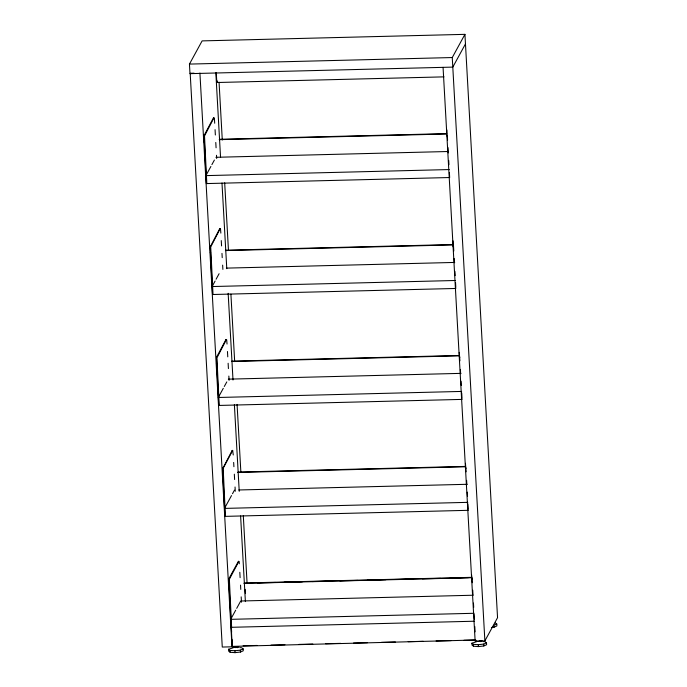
<?xml version="1.0" encoding="UTF-8"?>
<svg xmlns="http://www.w3.org/2000/svg" width="687" height="687" viewBox="0 0 687 687"><rect width="100%" height="100%" fill="white"/><g stroke="black" fill="none" stroke-linecap="round" stroke-linejoin="round"><path stroke-width="1.03" d="M471.608 574.89L472.321 582.739M459.242 352.388L459.921 360.873M465.442 463.313L466.121 471.806M446.885 129.955L446.851 135.82L447.34 135.803L447.581 140.088M453.085 240.879L453.051 246.745L453.54 246.736L453.781 251.013M213.872 118.37L213.597 117.614L204.082 135.502L206.323 183.584L449.667 177.529L449.392 172.549M213.554 117.666L214.043 117.649L204.511 135.983L206.813 183.575M220.029 229.054L219.797 228.548L210.231 246.925L212.532 294.517L455.876 288.463M219.754 228.599L220.244 228.582L210.711 246.916L213.013 294.508M226.315 340.512L225.997 339.472L216.482 357.369L218.732 405.45L462.076 399.396M225.954 339.524L226.444 339.515L216.912 357.841L219.222 405.433M232.438 450.912L232.206 450.406L222.631 468.783L224.932 516.375L468.276 510.321M233.254 454.974L232.687 450.397L223.172 468.285L225.422 516.366M238.724 562.37L238.406 561.339L229.115 578.308L228.788 580.292L232.223 646.398L475.756 640.001L463.957 640.301M239.334 563.769L238.896 561.322L229.372 579.21L231.622 627.3M465.477 43.916L452.793 67.111L189.981 73.646L189.449 64.089L202.124 40.894L464.936 34.35L497.551 617.69L484.876 640.885L475.138 641.126L443.063 67.352M444 76.867L216.826 82.517L217.642 81.023M210.892 166.46L205.885 175.623L449.229 169.56M211.888 164.622L214.396 160.045M215.091 281.052L212.085 286.548L455.429 280.494M216.087 279.223L219.093 273.718M223.292 388.318L218.286 397.481L461.63 391.427M224.297 386.48L226.804 381.903M484.876 640.885L452.261 57.545L464.936 34.35M231.502 495.585L224.486 508.406L467.83 502.352M232.498 493.747L234.507 490.089M235.701 610.176L230.686 619.339L474.03 613.285M236.697 608.347L240.708 601.013L473.334 595.225M238.174 646.922L237.178 647.704L238.131 646.896M481.02 640.713L480.514 641.641L481.183 641.469M239.72 647.609L241.678 647.755L243.164 648.897L243.267 650.787L240.476 652.032L235.048 652.65L230.154 652.289L228.668 651.147L228.565 649.258L233.159 647.807M228.565 649.258L230.051 650.4L234.945 650.761L240.373 650.142L243.164 648.897M494.099 627.179L496.89 625.934L496.778 624.045L493.987 625.29L494.099 627.179L491.385 627.489M483.064 641.555L485.022 641.701L486.508 642.843L486.611 644.732L483.82 645.969L478.392 646.596L473.498 646.227L472.012 645.093L471.909 643.204L476.503 641.752M471.909 643.204L473.395 644.337L478.289 644.707L483.717 644.08L486.508 642.843M238.75 646.828L233.863 647.54L232.678 646.974M482.094 640.765L479.663 641.503M235.152 646.999L237.23 647.24L235.547 647.626M189.449 64.089L452.261 57.545M194.078 73.174L190.187 73.277L222.27 647.051L232 646.811L199.917 73.028M204.305 134.583L204.795 134.575M219.419 139.272L446.679 133.621M219.205 139.659L446.473 133.999M203.996 141.857L204.477 141.848M215.898 157.297L448.525 151.501M210.505 245.517L210.995 245.499M225.619 250.205L452.879 244.546M225.413 250.583L452.673 244.933M210.196 252.79L210.686 252.782M226.392 268.119L454.725 262.434M216.706 356.45L217.195 356.433M231.82 361.139L459.079 355.48M231.613 361.517L458.873 355.857M216.396 363.724L216.886 363.706M228.307 379.155L460.925 373.367M232.163 450.457L232.644 450.44M222.914 467.375L223.395 467.366M238.02 472.063L465.288 466.413M237.814 472.45L465.073 466.791M222.597 474.648L223.086 474.64M238.793 489.977L467.126 484.292M238.363 561.382L238.853 561.373M229.115 578.308L229.595 578.291M244.22 582.997L471.488 577.338M257.333 582.911L275.547 582.456M284.126 582.241L302.34 581.786M311.984 581.554L331.271 581.073M339.842 580.858L358.064 580.403M367.708 580.163L385.922 579.708M394.501 579.493L412.715 579.047M422.359 578.806L440.573 578.351M450.217 578.111L468.44 577.655M244.014 583.375L471.282 577.724M228.805 585.582L229.286 585.573M231.133 627.308L474.494 621.22M243.129 645.789L257.067 645.445M271.004 645.102L284.933 644.75M298.871 644.406L312.808 644.062M325.672 643.736L340.683 643.367M353.547 643.041L367.476 642.697M381.414 642.354L395.351 642.002M408.215 641.684L423.226 641.314M436.09 640.988L451.093 640.619M479.99 640.902L480.574 641.186L477.207 641.486L476.022 640.919M495.293 622.911L496.778 624.045M226.676 339.773L227.045 344.041M220.518 229.046L220.845 233.116M214.404 118.636L214.705 123.248M483.717 644.08L483.82 645.969M478.289 644.707L478.392 646.596M447.993 147.576L448.293 152.926M448.714 160.415L448.954 164.691M454.201 258.501L454.433 262.786M454.914 271.339L455.155 275.624M455.541 282.486L455.816 287.467M460.402 369.434L460.642 373.711M461.054 381.208L461.295 385.484M461.716 392.973L462.016 398.4M466.602 480.368L466.842 484.644M467.263 492.132L467.495 496.418M467.916 503.906L468.216 509.256M472.742 590.227L472.982 594.504M473.463 603.066L473.704 607.342M474.09 614.281L474.365 619.262M474.794 626.535L475.086 631.842M473.395 644.337L473.498 646.227M219.059 82.208L222.287 140.011M224.683 182.828L228.453 250.266M230.909 294.156L234.679 361.602M237.075 404.42L240.845 471.857M243.301 515.748L247.071 583.186M216.285 72.959L216.826 82.517M245.156 589.36L245.396 593.611M215.83 72.779L220.553 157.349M221.987 183.034L226.779 268.677M228.153 293.297L233.005 380.005M234.379 404.626L239.231 491.334M240.605 515.954L245.388 601.597M215.065 129.654L215.357 134.995M215.778 142.467L216.079 147.799M216.499 155.279L216.671 158.474M221.266 240.587L221.566 245.92M221.978 253.391L222.219 257.668M222.64 265.139L222.88 269.407M227.466 351.512L227.766 356.854M228.127 363.26L228.419 368.593M228.84 376.064L229.08 380.34M233.666 462.445L233.906 466.713M234.327 474.185L234.628 479.526M235.04 486.997L235.28 491.265M239.815 572.305L240.107 577.647M240.527 585.118L240.768 589.386M241.18 596.857L241.481 602.198M240.373 650.142L240.476 652.032M234.945 650.761L235.048 652.65M231.399 627.995L231.639 632.246M232.051 639.683L232.352 644.999M230.051 650.4L230.154 652.289M472.149 579.527L472.081 577.913M465.906 467.787L465.941 468.594M459.706 356.862L459.74 357.661M453.497 245.929L453.54 246.736"/></g></svg>
